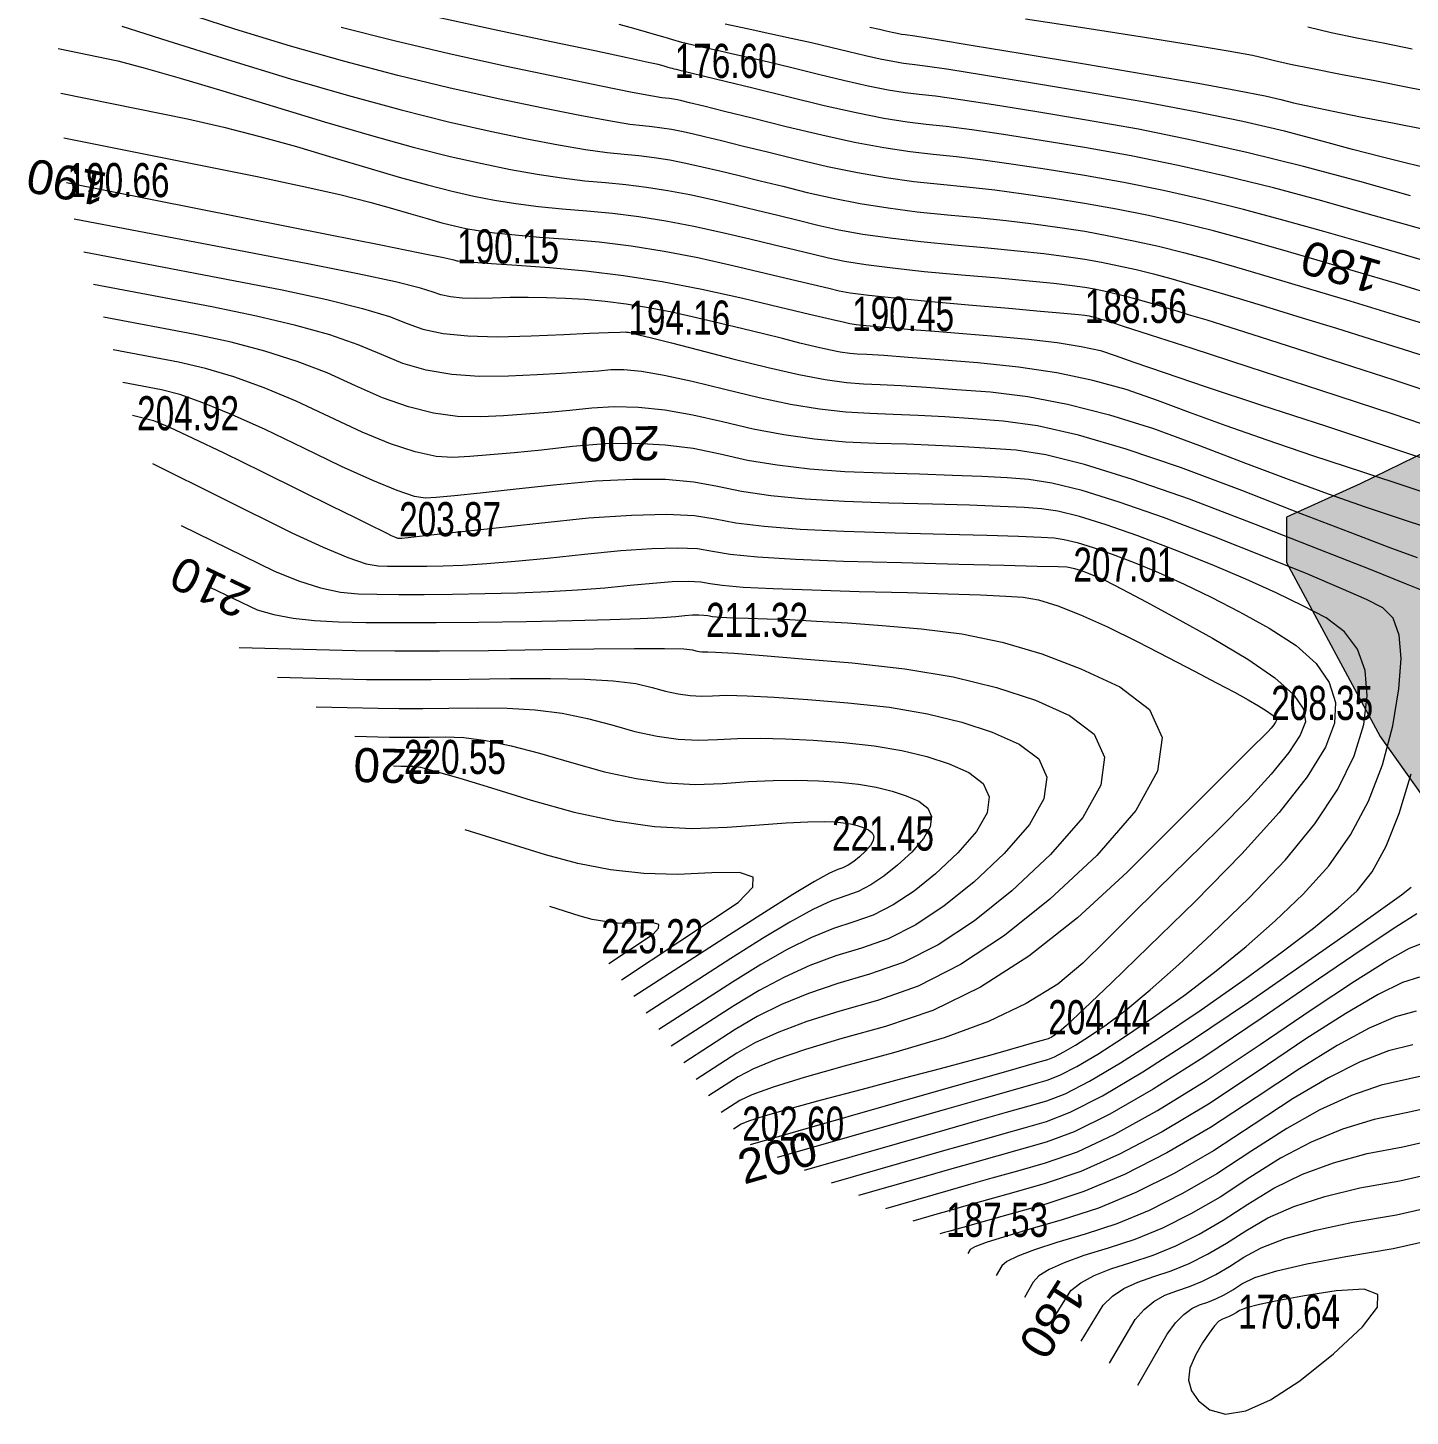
# Model space of a CAD drawing. Header units: metres. Extents: x 431006 to 434411, y 2469261 to 2473208.
# Drawn here: x 431928 to 432090.3, y 2471274.6 to 2471437.5 of the extents above; entities that cross this region are included whole.
import ezdxf
from ezdxf.enums import TextEntityAlignment as Align

# ---------------------------------------------------------------- set-up
doc = ezdxf.new("R2010")
doc.units = ezdxf.units.M
doc.header["$MEASUREMENT"] = 0
for name, color, linetype, lineweight in [('CAO DO', 8, 'Continuous', 18), ('MH_DongMuc', 8, 'Continuous', 18), ('MH_DongMuc_Con', 8, 'Continuous', 18), ('ranh gioi thuc vat-ks', 8, 'RAO_T_VAT', 18), ('thuc vat-ks', 8, 'Continuous', 18)]:
    doc.layers.add(name, color=color, linetype=linetype, lineweight=lineweight)
doc.styles.get("Standard").update_dxf_attribs({"font": 'arial.ttf'})
doc.linetypes.add('RAO_T_VAT', pattern='A,0,[133,ltypeshp.shx,S=0.34,R=0,X=-0.17,Y=0],-2,[133,ltypeshp.shx,S=0.08,R=0,X=0,Y=0],-1.5,[133,ltypeshp.shx,S=0.08,R=0,X=0,Y=0],-1.5,[133,ltypeshp.shx,S=0.08,R=0,X=0,Y=0],-2', length=7)

msp = doc.modelspace()

# ---------------------------------------------------------------- hatches: boundary and pattern name
at = {"layer": 'thuc vat-ks'}
h = msp.add_hatch(dxfattribs=at)
h.set_pattern_fill('217B', color=9, scale=20, style=0, pattern_type=2)
h.set_pattern_definition([(0, (14.8, 7.6), (0, 20), [0, -20]), (0, (14.76, 7.848), (0, 20), [0, -20]), (0, (14.648, 8.07), (0, 20), [0, -20]), (0, (14.47, 8.248), (0, 20), [0, -20]), (0, (14.248, 8.36), (0, 20), [0, -20]), (0, (14, 8.4), (0, 20), [0, -20]), (0, (13.752, 8.36), (0, 20), [0, -20]), (0, (13.53, 8.248), (0, 20), [0, -20]), (0, (13.352, 8.07), (0, 20), [0, -20]), (0, (13.24, 7.848), (0, 20), [0, -20]), (0, (13.2, 7.6), (0, 20), [0, -20]), (0, (13.24, 7.352), (0, 20), [0, -20]), (0, (13.352, 7.13), (0, 20), [0, -20]), (0, (13.53, 6.952), (0, 20), [0, -20]), (0, (13.752, 6.84), (0, 20), [0, -20]), (0, (14, 6.8), (0, 20), [0, -20]), (0, (14.248, 6.84), (0, 20), [0, -20]), (0, (14.47, 6.952), (0, 20), [0, -20]), (0, (14.648, 7.13), (0, 20), [0, -20]), (0, (14.76, 7.352), (0, 20), [0, -20]), (0, (6.76, 15.352), (0, 20), [0, -20]), (0, (6.648, 15.13), (0, 20), [0, -20]), (0, (6.47, 14.952), (0, 20), [0, -20]), (0, (6.248, 14.84), (0, 20), [0, -20]), (0, (6, 14.8), (0, 20), [0, -20]), (0, (5.752, 14.84), (0, 20), [0, -20]), (0, (5.53, 14.952), (0, 20), [0, -20]), (0, (5.352, 15.13), (0, 20), [0, -20]), (0, (5.24, 15.352), (0, 20), [0, -20]), (0, (5.2, 15.6), (0, 20), [0, -20]), (0, (5.24, 15.848), (0, 20), [0, -20]), (0, (5.352, 16.07), (0, 20), [0, -20]), (0, (5.53, 16.248), (0, 20), [0, -20]), (0, (5.752, 16.36), (0, 20), [0, -20]), (0, (6, 16.4), (0, 20), [0, -20]), (0, (6.248, 16.36), (0, 20), [0, -20]), (0, (6.47, 16.248), (0, 20), [0, -20]), (0, (6.648, 16.07), (0, 20), [0, -20]), (0, (6.76, 15.848), (0, 20), [0, -20]), (0, (6.8, 15.6), (0, 20), [0, -20]), (0, (14, 4), (0, 20), [1.086, -18.914]), (0, (6, 12), (0, 20), [1.086, -18.914]), (90, (14, 4), (-20, 1e-15), [2.8, -17.2]), (90, (6, 12), (-20, 1e-15), [2.8, -17.2])])
h.paths.add_polyline_path([(432107.73, 2471324.76), (432159.5, 2471260.76), (432175.38, 2471255.71), (432217.25, 2471250.91), (432224.82, 2471251.24), (432253.3, 2471243.09), (432266.2, 2471240.25), (432273.99, 2471241.38), (432274.56, 2471248.59), (432264.12, 2471256.55), (432243.04, 2471265.84), (432223.68, 2471283.73), (432223.68, 2471296.24), (432234.12, 2471307.05), (432243.99, 2471308.19), (432261.83, 2471303.45), (432270.72, 2471301.15), (432278.59, 2471305.81), (432288.72, 2471316.19), (432289.38, 2471322.05), (432282.32, 2471330.57), (432275.01, 2471339.24), (432274.71, 2471347.02), (432283.24, 2471354.35), (432292.52, 2471353.6), (432307.5, 2471347.77), (432344.23, 2471332.59), (432346.89, 2471333.78), (432345.03, 2471340.41), (432318.29, 2471377.91), (432302.11, 2471389.55), (432280.48, 2471393.31), (432259.78, 2471408.2), (432247.8, 2471419.98), (432229.35, 2471413.14), (432207.57, 2471393.26), (432195.75, 2471387.88), (432181.03, 2471393.68), (432172.53, 2471399.68), (432175.64, 2471411.69), (432185.59, 2471422.05), (432193.47, 2471427.02), (432187.23, 2471442.21), (432179.55, 2471453.6), (432179.76, 2471470.24), (432182.66, 2471483.08), (432183.28, 2471492.19), (432178.31, 2471498.2), (432164.2, 2471507.73), (432152.38, 2471508.55), (432142.84, 2471505.86), (432141.6, 2471500.89), (432142.43, 2471495.09), (432150.93, 2471488.88), (432161.92, 2471484.74), (432165.86, 2471479.97), (432166.07, 2471476.24), (432164, 2471474.59), (432157.98, 2471473.76), (432146.16, 2471475), (432128.95, 2471475.42), (432117.34, 2471474.59), (432111.74, 2471467.96), (432111.12, 2471457.6), (432112.95, 2471443.35), (432101.5, 2471436.65), (432098.88, 2471429.46), (432104.01, 2471402.01), (432097.2, 2471390.25), (432084.38, 2471383.98), (432075.75, 2471380.06), (432075.75, 2471374.74), (432086.74, 2471354.35)])

# ---------------------------------------------------------------- linework, layer by layer
at = {"layer": 'MH_DongMuc', "color": 9, "lineweight": 0}
for points, elevation in [([(432093.69, 2471405.93), (432088.64, 2471407.47), (432083.85, 2471408.9), (432079.32, 2471410.24), (432075.05, 2471411.48), (432071.04, 2471412.61), (432067.17, 2471413.65), (432063.34, 2471414.6), (432059.54, 2471415.46), (432055.78, 2471416.22), (432052.05, 2471416.88), (432048.4, 2471417.47), (432044.89, 2471417.98), (432041.5, 2471418.42), (432038.24, 2471418.79), (432035.12, 2471419.09), (432032, 2471419.42), (432028.75, 2471419.87), (432025.38, 2471420.46), (432021.89, 2471421.18), (432018.27, 2471422.03), (432014.83, 2471422.89), (432011.88, 2471423.62), (432009.43, 2471424.22), (432007.46, 2471424.7), (432005.98, 2471425.05), (432004.76, 2471425.32), (432003.58, 2471425.55), (432002.43, 2471425.73), (432001.31, 2471425.87), (432000.22, 2471425.97), (431998.69, 2471426.15), (431996.22, 2471426.57), (431992.83, 2471427.2), (431988.5, 2471428.07), (431983.25, 2471429.16), (431977.44, 2471430.45), (431971.44, 2471431.91), (431965.25, 2471433.54), (431958.88, 2471435.34), (431952.32, 2471437.31), (431946.31, 2471439.29)], 180), ([(432026.83, 2471437.58), (432027.97, 2471437.31), (432028.76, 2471437.12), (432029.45, 2471436.96), (432030.05, 2471436.84), (432030.56, 2471436.76), (432030.98, 2471436.71), (432032.11, 2471436.55), (432034.78, 2471436.12), (432038.99, 2471435.43), (432044.73, 2471434.48), (432052.02, 2471433.27), (432059.38, 2471432.02), (432065.36, 2471430.98), (432069.98, 2471430.14), (432073.22, 2471429.51), (432075.08, 2471429.07), (432076.55, 2471428.7), (432078.59, 2471428.24), (432081.21, 2471427.69), (432084.41, 2471427.05), (432088.18, 2471426.33), (432091.93, 2471425.61)], 170), ([(431932.59, 2471419.35), (431963.12, 2471413.28), (431969.46, 2471412.01), (431974.02, 2471411.1), (431976.83, 2471410.53), (431977.87, 2471410.31), (431978.02, 2471410.26), (431978.16, 2471410.22), (431978.28, 2471410.19), (431978.39, 2471410.16), (431978.48, 2471410.14), (431978.98, 2471410.09), (431980.31, 2471409.99), (431982.46, 2471409.84), (431985.44, 2471409.63), (431989.25, 2471409.36), (431993.53, 2471408.98), (431997.94, 2471408.43), (432002.48, 2471407.71), (432007.15, 2471406.82), (432011.95, 2471405.76), (432016.33, 2471404.72), (432019.78, 2471403.91), (432022.29, 2471403.31), (432023.86, 2471402.94), (432024.49, 2471402.79), (432024.76, 2471402.74), (432025.25, 2471402.68), (432025.96, 2471402.61), (432026.9, 2471402.52), (432028.06, 2471402.42), (432029.61, 2471402.29), (432031.75, 2471402.11), (432034.46, 2471401.89), (432037.74, 2471401.63), (432041.6, 2471401.32), (432045.48, 2471400.97), (432048.83, 2471400.56), (432051.64, 2471400.11), (432053.91, 2471399.61), (432055.64, 2471399.06), (432057.81, 2471398.26), (432061.37, 2471397.04), (432066.32, 2471395.37), (432072.67, 2471393.27), (432080.42, 2471390.74), (432088.08, 2471388.22), (432094.21, 2471386.17)], 190), ([(432016, 2471304.97), (432035.59, 2471310.58), (432039.97, 2471311.83), (432043.44, 2471312.82), (432046.01, 2471313.55), (432047.67, 2471314.03), (432049.14, 2471314.59), (432051.12, 2471315.61), (432053.62, 2471317.09), (432056.63, 2471319.02), (432060.15, 2471321.4), (432063.87, 2471324.06), (432067.49, 2471326.84), (432071, 2471329.72), (432074.4, 2471332.72), (432077.69, 2471335.83), (432080.7, 2471339.16), (432083.26, 2471342.79), (432085.37, 2471346.74), (432087.02, 2471351.01), (432088.21, 2471355.59), (432088.94, 2471359.93), (432089.19, 2471363.48), (432088.96, 2471366.25), (432088.24, 2471368.23), (432087.05, 2471369.43), (432085.11, 2471370.4), (432082.17, 2471371.72), (432078.23, 2471373.38), (432073.29, 2471375.38), (432067.35, 2471377.73), (432061.32, 2471380.02), (432056.12, 2471381.84), (432051.75, 2471383.19), (432048.21, 2471384.08), (432045.49, 2471384.5), (432042.96, 2471384.67), (432039.98, 2471384.83), (432036.55, 2471384.98), (432032.67, 2471385.11), (432028.33, 2471385.23), (432023.92, 2471385.4), (432019.8, 2471385.71), (432015.99, 2471386.16), (432012.48, 2471386.74), (432009.27, 2471387.46), (432006.12, 2471388.12), (432002.82, 2471388.54), (431999.36, 2471388.72), (431995.75, 2471388.66), (431991.97, 2471388.35), (431988.32, 2471387.95), (431985.1, 2471387.62), (431982.29, 2471387.37), (431979.9, 2471387.18), (431977.93, 2471387.07), (431975.94, 2471387.19), (431973.5, 2471387.73), (431970.6, 2471388.69), (431967.26, 2471390.05), (431963.45, 2471391.83), (431959.52, 2471393.68), (431955.78, 2471395.24), (431952.23, 2471396.52), (431948.87, 2471397.53), (431945.71, 2471398.25), (431938.04, 2471399.71)], 200), ([(431949.41, 2471371.86), (431954.96, 2471369.22), (431956.92, 2471368.66), (431959.16, 2471368.23), (431961.68, 2471367.94), (431964.48, 2471367.79), (431967.71, 2471367.73), (431971.53, 2471367.7), (431975.94, 2471367.71), (431980.94, 2471367.76), (431986.52, 2471367.85), (431991.93, 2471367.96), (431996.39, 2471368.07), (431999.9, 2471368.19), (432002.46, 2471368.31), (432004.08, 2471368.43), (432005.14, 2471368.54), (432006.04, 2471368.6), (432006.79, 2471368.62), (432007.38, 2471368.59), (432007.82, 2471368.52), (432008.38, 2471368.43), (432009.36, 2471368.35), (432010.76, 2471368.28), (432012.57, 2471368.21), (432014.79, 2471368.15), (432017.46, 2471368.06), (432020.6, 2471367.89), (432024.21, 2471367.66), (432028.3, 2471367.36), (432032.87, 2471366.99), (432037.64, 2471366.39), (432042.36, 2471365.41), (432047.02, 2471364.04), (432051.62, 2471362.29), (432056.17, 2471360.16), (432059.67, 2471357.51), (432061.16, 2471354.21), (432060.62, 2471350.26), (432058.06, 2471345.66), (432053.47, 2471340.4), (432047.97, 2471335.26), (432042.64, 2471330.98), (432037.5, 2471327.58), (432032.53, 2471325.04), (432027.75, 2471323.37), (432023.33, 2471322.13), (432019.47, 2471320.9), (432016.17, 2471319.66), (432013.42, 2471318.43), (432011.23, 2471317.2), (432006.46, 2471314.11)], 210), ([(431970.93, 2471350.9), (431971.81, 2471350.88), (431972.11, 2471350.87), (431972.45, 2471350.87), (431972.82, 2471350.88), (431973.23, 2471350.88), (431974.12, 2471350.73), (431975.96, 2471350.25), (431978.74, 2471349.45), (431982.46, 2471348.32), (431987.12, 2471346.87), (431992.15, 2471345.46), (431996.96, 2471344.43), (432001.56, 2471343.8), (432005.95, 2471343.55), (432010.12, 2471343.69), (432013.88, 2471343.99), (432017.03, 2471344.2), (432019.56, 2471344.33), (432021.47, 2471344.37), (432022.77, 2471344.33), (432023.72, 2471344.23), (432024.59, 2471344.08), (432025.37, 2471343.89), (432026.07, 2471343.66), (432026.68, 2471343.39), (432027.13, 2471343.05), (432027.32, 2471342.63), (432027.25, 2471342.13), (432026.92, 2471341.55), (432026.34, 2471340.89), (432025.64, 2471340.23), (432024.97, 2471339.69), (432024.32, 2471339.26), (432023.69, 2471338.94), (432023.08, 2471338.73), (432022.1, 2471338.3), (432020.34, 2471337.32), (432017.79, 2471335.79), (432014.47, 2471333.71), (432010.37, 2471331.09), (431999.15, 2471323.83)], 220), ([(432091.33, 2471326.11), (432089.35, 2471325.48), (432086.48, 2471324.07), (432082.69, 2471321.86), (432078, 2471318.87), (432072.41, 2471315.09), (432066.58, 2471311.22), (432061.16, 2471307.97), (432056.16, 2471305.33), (432051.59, 2471303.3), (432047.42, 2471301.88), (432043.76, 2471300.85), (432040.65, 2471299.98), (432038.11, 2471299.26), (432036.13, 2471298.7), (432034.71, 2471298.3), (432031.88, 2471297.49)], 190), ([(432048.31, 2471285.96), (432050.45, 2471289.35), (432051.61, 2471290.25), (432053.17, 2471291.09), (432055.13, 2471291.89), (432057.49, 2471292.64), (432060.09, 2471293.49), (432062.76, 2471294.6), (432065.5, 2471295.97), (432068.32, 2471297.59), (432071.21, 2471299.48), (432074.27, 2471301.37), (432077.63, 2471302.98), (432081.27, 2471304.32), (432085.2, 2471305.4), (432089.41, 2471306.2), (432093.65, 2471307.17)], 180)]:
    msp.add_lwpolyline(points, dxfattribs=dict(at, elevation=elevation))
at = {"layer": 'MH_DongMuc_Con', "color": 9, "lineweight": 0}
for points, elevation in [([(431939.05, 2471437.68), (431944.48, 2471435.94), (431951.45, 2471433.76), (431958.88, 2471431.51), (431965.68, 2471429.54), (431971.85, 2471427.86), (431977.39, 2471426.46), (431982.29, 2471425.35), (431986.6, 2471424.47), (431990.32, 2471423.76), (431993.47, 2471423.22), (431996.04, 2471422.85), (431998.03, 2471422.65), (431999.75, 2471422.49), (432001.53, 2471422.27), (432003.36, 2471421.98), (432005.24, 2471421.62), (432007.17, 2471421.19), (432009.23, 2471420.7), (432011.5, 2471420.16), (432013.96, 2471419.55), (432016.64, 2471418.9), (432019.51, 2471418.18), (432022.55, 2471417.49), (432025.71, 2471416.88), (432029, 2471416.35), (432032.41, 2471415.91), (432035.95, 2471415.56), (432039.47, 2471415.24), (432042.84, 2471414.88), (432046.07, 2471414.49), (432049.14, 2471414.07), (432052.06, 2471413.61), (432054.91, 2471413.1), (432057.8, 2471412.51), (432060.71, 2471411.86), (432063.65, 2471411.13), (432066.61, 2471410.33), (432069.88, 2471409.4), (432073.72, 2471408.28), (432078.15, 2471406.96), (432083.16, 2471405.46), (432088.75, 2471403.75), (432094.12, 2471402.11)], 182), ([(432092.5, 2471409.98), (432088.64, 2471411.12), (432084.52, 2471412.32), (432080.13, 2471413.58), (432075.47, 2471414.89), (432070.7, 2471416.17), (432065.97, 2471417.34), (432061.29, 2471418.4), (432056.64, 2471419.34), (432052.04, 2471420.16), (432047.67, 2471420.87), (432043.71, 2471421.47), (432040.16, 2471421.96), (432037.02, 2471422.34), (432034.29, 2471422.61), (432031.58, 2471422.92), (432028.5, 2471423.39), (432025.05, 2471424.05), (432021.22, 2471424.88), (432017.02, 2471425.88), (432013.02, 2471426.88), (432009.8, 2471427.68), (432007.35, 2471428.28), (432005.68, 2471428.69), (432004.79, 2471428.91), (432004.29, 2471429.02), (432003.8, 2471429.12), (432003.33, 2471429.19), (432002.87, 2471429.25), (432002.42, 2471429.29), (432001.34, 2471429.46), (431998.97, 2471429.91), (431995.33, 2471430.65), (431990.41, 2471431.66), (431984.2, 2471432.96), (431977.48, 2471434.43), (431971.02, 2471435.95), (431964.82, 2471437.53)], 178), ([(432093.43, 2471413.34), (432089.71, 2471414.4), (432085.2, 2471415.68), (432079.9, 2471417.17), (432074.23, 2471418.7), (432068.6, 2471420.09), (432063.03, 2471421.34), (432057.51, 2471422.46), (432052.04, 2471423.44), (432046.94, 2471424.27), (432042.53, 2471424.96), (432038.81, 2471425.5), (432035.79, 2471425.89), (432033.46, 2471426.14), (432031.23, 2471426.4), (432028.48, 2471426.86), (432025.24, 2471427.5), (432021.49, 2471428.34), (432017.23, 2471429.37), (432013.13, 2471430.39), (432009.87, 2471431.2), (432007.44, 2471431.79), (432005.83, 2471432.18), (432005.06, 2471432.36), (432004.72, 2471432.44), (432004.42, 2471432.51), (432004.14, 2471432.58), (432003.9, 2471432.64), (432003.69, 2471432.7), (432003.47, 2471432.77), (432003.18, 2471432.85), (432002.84, 2471432.95), (432002.45, 2471433.05), (432001.99, 2471433.17), (432000.84, 2471433.43), (431998.37, 2471433.97), (431994.57, 2471434.78), (431989.45, 2471435.86), (431983, 2471437.22), (431976.15, 2471438.7)], 176), ([(432090.28, 2471417.78), (432084.33, 2471419.45), (432077.75, 2471421.22), (432071.23, 2471422.83), (432064.77, 2471424.28), (432058.37, 2471425.58), (432052.03, 2471426.71), (432046.2, 2471427.68), (432041.35, 2471428.45), (432037.47, 2471429.04), (432034.56, 2471429.45), (432032.63, 2471429.66), (432031, 2471429.86), (432029.01, 2471430.19), (432026.64, 2471430.66), (432023.91, 2471431.27), (432020.81, 2471432.02), (432017.7, 2471432.78), (432014.94, 2471433.45), (432012.53, 2471434.02), (432010.47, 2471434.49), (432008.76, 2471434.87), (432007.29, 2471435.18), (432005.97, 2471435.49), (432004.78, 2471435.78), (432003.73, 2471436.07), (432002.81, 2471436.35), (432001.84, 2471436.64), (432000.62, 2471436.99), (431999.15, 2471437.4), (431997.43, 2471437.86)], 174), ([(432092.39, 2471421), (432089.81, 2471421.6), (432086.84, 2471422.34), (432083.49, 2471423.22), (432079.77, 2471424.24), (432075.52, 2471425.35), (432070.63, 2471426.48), (432065.08, 2471427.63), (432058.88, 2471428.8), (432052.02, 2471429.99), (432045.47, 2471431.08), (432040.17, 2471431.94), (432036.13, 2471432.58), (432033.34, 2471433), (432031.8, 2471433.19), (432030.78, 2471433.31), (432029.53, 2471433.52), (432028.05, 2471433.81), (432026.33, 2471434.19), (432024.39, 2471434.66), (432022.26, 2471435.18), (432020.01, 2471435.71), (432017.62, 2471436.25), (432015.1, 2471436.8), (432012.45, 2471437.37), (432009.86, 2471437.93)], 172), ([(432045.1, 2471438.56), (432052.07, 2471437.48), (432059.06, 2471436.39), (432064.68, 2471435.49), (432068.91, 2471434.78), (432071.76, 2471434.26), (432073.22, 2471433.93), (432074.35, 2471433.64), (432076.2, 2471433.23), (432078.78, 2471432.7), (432082.08, 2471432.05), (432086.1, 2471431.29), (432090.17, 2471430.5), (432093.65, 2471429.82)], 168), ([(432090.5, 2471435), (432087.27, 2471435.63), (432084, 2471436.27), (432081, 2471436.91), (432078.24, 2471437.55)], 166), ([(431931.6, 2471435.06), (431938.59, 2471433.6), (431941.8, 2471432.75), (431945.91, 2471431.58), (431950.91, 2471430.09), (431956.81, 2471428.28), (431962.87, 2471426.44), (431968.35, 2471424.85), (431973.26, 2471423.5), (431977.59, 2471422.4), (431981.34, 2471421.55), (431984.69, 2471420.88), (431987.82, 2471420.32), (431990.72, 2471419.87), (431993.39, 2471419.54), (431995.83, 2471419.32), (431998.2, 2471419.12), (432000.63, 2471418.81), (432003.14, 2471418.41), (432005.72, 2471417.92), (432008.37, 2471417.34), (432011.01, 2471416.71), (432013.57, 2471416.09), (432016.05, 2471415.49), (432018.44, 2471414.91), (432020.75, 2471414.34), (432023.21, 2471413.79), (432026.04, 2471413.29), (432029.25, 2471412.83), (432032.83, 2471412.41), (432036.78, 2471412.04), (432040.7, 2471411.69), (432044.19, 2471411.34), (432047.25, 2471411), (432049.87, 2471410.66), (432052.06, 2471410.33), (432054.05, 2471409.98), (432056.06, 2471409.57), (432058.08, 2471409.12), (432060.12, 2471408.61), (432062.18, 2471408.06), (432064.45, 2471407.41), (432067.12, 2471406.63), (432070.2, 2471405.71), (432073.68, 2471404.66), (432077.57, 2471403.48), (432081.61, 2471402.24), (432085.57, 2471401.01), (432089.44, 2471399.79), (432093.22, 2471398.58)], 184), ([(431931.93, 2471429.82), (431946.77, 2471426.82), (431951.02, 2471425.84), (431955.28, 2471424.75), (431959.55, 2471423.57), (431963.83, 2471422.29), (431967.92, 2471421.05), (431971.62, 2471419.97), (431974.93, 2471419.06), (431977.85, 2471418.32), (431980.39, 2471417.74), (431982.79, 2471417.28), (431985.32, 2471416.88), (431987.97, 2471416.53), (431990.74, 2471416.24), (431993.64, 2471416), (431996.64, 2471415.74), (431999.74, 2471415.35), (432002.92, 2471414.85), (432006.2, 2471414.22), (432009.56, 2471413.48), (432012.78, 2471412.71), (432015.64, 2471412.03), (432018.13, 2471411.43), (432020.25, 2471410.92), (432022, 2471410.49), (432023.88, 2471410.1), (432026.38, 2471409.7), (432029.5, 2471409.31), (432033.24, 2471408.91), (432037.61, 2471408.52), (432041.93, 2471408.14), (432045.53, 2471407.8), (432048.42, 2471407.51), (432050.6, 2471407.26), (432052.07, 2471407.06), (432053.19, 2471406.86), (432054.31, 2471406.63), (432055.45, 2471406.37), (432056.59, 2471406.09), (432057.75, 2471405.78), (432059.02, 2471405.42), (432060.52, 2471404.98), (432062.25, 2471404.46), (432064.21, 2471403.87), (432066.39, 2471403.21), (432069.1, 2471402.37), (432072.65, 2471401.24), (432077.04, 2471399.84), (432082.26, 2471398.15), (432088.32, 2471396.17), (432094.27, 2471394.21)], 186), ([(431932.26, 2471424.58), (431954.95, 2471420.05), (431960.24, 2471418.92), (431964.65, 2471417.92), (431968.19, 2471417.05), (431970.85, 2471416.3), (431972.97, 2471415.65), (431974.89, 2471415.1), (431976.61, 2471414.62), (431978.12, 2471414.24), (431979.44, 2471413.94), (431980.89, 2471413.69), (431982.81, 2471413.43), (431985.21, 2471413.18), (431988.09, 2471412.93), (431991.44, 2471412.68), (431995.09, 2471412.36), (431998.84, 2471411.89), (432002.7, 2471411.28), (432006.67, 2471410.52), (432010.75, 2471409.62), (432014.56, 2471408.72), (432017.71, 2471407.97), (432020.21, 2471407.37), (432022.05, 2471406.93), (432023.24, 2471406.64), (432024.54, 2471406.4), (432026.71, 2471406.12), (432029.75, 2471405.79), (432033.66, 2471405.41), (432038.44, 2471404.99), (432043.15, 2471404.59), (432046.88, 2471404.26), (432049.6, 2471404.02), (432051.34, 2471403.86), (432052.08, 2471403.78), (432052.32, 2471403.74), (432052.57, 2471403.69), (432052.82, 2471403.63), (432053.07, 2471403.57), (432053.32, 2471403.5), (432053.6, 2471403.42), (432053.92, 2471403.32), (432054.3, 2471403.21), (432054.73, 2471403.08), (432055.21, 2471402.94), (432056.59, 2471402.5), (432059.73, 2471401.48), (432064.64, 2471399.89), (432071.31, 2471397.71), (432079.74, 2471394.97), (432088.21, 2471392.18), (432095, 2471389.89)], 188), ([(432094.7, 2471382.02), (432090.25, 2471383.51), (432084.68, 2471385.34), (432078.82, 2471387.28), (432073.47, 2471389.09), (432068.65, 2471390.78), (432064.36, 2471392.34), (432060.59, 2471393.77), (432056.94, 2471395.04), (432053.01, 2471396.12), (432048.8, 2471397.01), (432044.3, 2471397.69), (432039.51, 2471398.19), (432035.01, 2471398.54), (432031.34, 2471398.82), (432028.5, 2471399.03), (432026.51, 2471399.16), (432025.34, 2471399.21), (432024.48, 2471399.28), (432023.38, 2471399.44), (432022.04, 2471399.7), (432020.46, 2471400.05), (432018.64, 2471400.5), (432016.6, 2471401.02), (432014.37, 2471401.57), (432011.94, 2471402.17), (432009.31, 2471402.8), (432006.49, 2471403.47), (432003.62, 2471404.11), (432000.89, 2471404.64), (431998.27, 2471405.07), (431995.78, 2471405.39), (431993.42, 2471405.6), (431991.14, 2471405.73), (431988.92, 2471405.82), (431986.75, 2471405.85), (431984.64, 2471405.83), (431982.58, 2471405.77), (431980.67, 2471405.72), (431979.02, 2471405.77), (431977.63, 2471405.91), (431976.49, 2471406.14), (431975.6, 2471406.47), (431974.12, 2471406.95), (431971.18, 2471407.67), (431966.77, 2471408.63), (431960.91, 2471409.81), (431953.59, 2471411.22), (431933.46, 2471415.05)], 192), ([(431934.61, 2471411.22), (431957.9, 2471406.74), (431963.14, 2471405.6), (431967.33, 2471404.57), (431970.47, 2471403.63), (431972.57, 2471402.81), (431974.41, 2471402.13), (431976.78, 2471401.64), (431979.69, 2471401.35), (431983.12, 2471401.25), (431987.09, 2471401.35), (431990.92, 2471401.52), (431993.94, 2471401.65), (431996.15, 2471401.74), (431997.54, 2471401.79), (431998.12, 2471401.8), (431998.3, 2471401.78), (431998.49, 2471401.76), (431998.69, 2471401.73), (431998.89, 2471401.69), (431999.11, 2471401.64), (431999.75, 2471401.48), (432001.24, 2471401.1), (432003.57, 2471400.51), (432006.74, 2471399.69), (432010.76, 2471398.66), (432014.92, 2471397.63), (432018.53, 2471396.83), (432021.6, 2471396.24), (432024.12, 2471395.87), (432026.09, 2471395.72), (432028.05, 2471395.65), (432030.51, 2471395.52), (432033.5, 2471395.33), (432037, 2471395.07), (432041.01, 2471394.76), (432045.4, 2471394.24), (432050.06, 2471393.35), (432054.96, 2471392.09), (432060.12, 2471390.47), (432065.54, 2471388.49), (432070.91, 2471386.41), (432075.94, 2471384.52), (432080.62, 2471382.81), (432084.96, 2471381.28), (432088.95, 2471379.95), (432092.42, 2471378.81)], 194), ([(432091.1, 2471375.29), (432087.77, 2471376.53), (432083.22, 2471378.26), (432077.46, 2471380.48), (432070.49, 2471383.2), (432063.3, 2471385.9), (432056.91, 2471388.06), (432051.32, 2471389.69), (432046.51, 2471390.78), (432042.5, 2471391.34), (432038.98, 2471391.61), (432035.66, 2471391.83), (432032.53, 2471392), (432029.59, 2471392.13), (432026.84, 2471392.22), (432024.04, 2471392.38), (432020.94, 2471392.75), (432017.54, 2471393.31), (432013.84, 2471394.07), (432009.84, 2471395.04), (432005.99, 2471395.98), (432002.73, 2471396.68), (432000.05, 2471397.15), (431997.96, 2471397.37), (431996.45, 2471397.35), (431995, 2471397.22), (431993.08, 2471397.07), (431990.68, 2471396.92), (431987.81, 2471396.77), (431984.46, 2471396.61), (431981, 2471396.58), (431977.78, 2471396.82), (431974.79, 2471397.33), (431972.04, 2471398.1), (431969.53, 2471399.15), (431966.82, 2471400.31), (431963.48, 2471401.46), (431959.5, 2471402.57), (431954.89, 2471403.67), (431949.65, 2471404.74), (431935.75, 2471407.38)], 196), ([(432092.55, 2471371.12), (432089.81, 2471372.23), (432085.49, 2471373.96), (432079.58, 2471376.29), (432072.09, 2471379.23), (432064.34, 2471382.17), (432057.66, 2471384.51), (432052.04, 2471386.24), (432047.49, 2471387.38), (432044, 2471387.92), (432040.97, 2471388.14), (432037.82, 2471388.33), (432034.54, 2471388.49), (432031.13, 2471388.62), (432027.58, 2471388.72), (432023.98, 2471388.89), (432020.37, 2471389.23), (432016.76, 2471389.73), (432013.16, 2471390.41), (432009.56, 2471391.25), (432006.06, 2471392.05), (432002.78, 2471392.61), (431999.71, 2471392.93), (431996.85, 2471393.01), (431994.21, 2471392.85), (431991.66, 2471392.58), (431989.09, 2471392.35), (431986.48, 2471392.15), (431983.85, 2471391.98), (431981.2, 2471391.84), (431978.47, 2471391.89), (431975.64, 2471392.28), (431972.7, 2471393.01), (431969.65, 2471394.08), (431966.49, 2471395.49), (431963.17, 2471396.99), (431959.63, 2471398.35), (431955.86, 2471399.55), (431951.88, 2471400.6), (431947.68, 2471401.49), (431936.9, 2471403.54)], 198), ([(432012.83, 2471306.47), (432035.49, 2471312.96), (432040.34, 2471314.35), (432044, 2471315.39), (432046.46, 2471316.09), (432047.72, 2471316.45), (432048.53, 2471316.77), (432049.62, 2471317.33), (432050.99, 2471318.14), (432052.64, 2471319.2), (432054.57, 2471320.5), (432056.9, 2471322.25), (432059.75, 2471324.61), (432063.11, 2471327.59), (432066.97, 2471331.19), (432071.36, 2471335.42), (432075.61, 2471339.86), (432079.07, 2471344.11), (432081.76, 2471348.18), (432083.67, 2471352.06), (432084.8, 2471355.75), (432085.21, 2471359.13), (432084.98, 2471362.07), (432084.09, 2471364.57), (432082.56, 2471366.63), (432080.38, 2471368.25), (432077.67, 2471369.68), (432074.53, 2471371.2), (432070.98, 2471372.8), (432067.01, 2471374.48), (432062.61, 2471376.24), (432058.3, 2471377.88), (432054.58, 2471379.18), (432051.46, 2471380.14), (432048.92, 2471380.78), (432046.98, 2471381.07), (432044.95, 2471381.21), (432042.15, 2471381.34), (432038.56, 2471381.47), (432034.21, 2471381.6), (432029.08, 2471381.73), (432023.86, 2471381.91), (432019.24, 2471382.2), (432015.22, 2471382.59), (432011.8, 2471383.08), (432008.98, 2471383.67), (432006.19, 2471384.2), (432002.87, 2471384.48), (431999.02, 2471384.51), (431994.64, 2471384.3), (431989.73, 2471383.84), (431984.99, 2471383.32), (431981.11, 2471382.9), (431978.09, 2471382.59), (431975.95, 2471382.39), (431974.66, 2471382.3), (431973.41, 2471382.5), (431971.36, 2471383.19), (431968.51, 2471384.37), (431964.86, 2471386.03), (431960.41, 2471388.17), (431955.87, 2471390.36), (431951.93, 2471392.13), (431948.59, 2471393.5), (431945.86, 2471394.46), (431943.74, 2471395.01), (431939.18, 2471395.87)], 202), ([(431940.33, 2471392.04), (431942.78, 2471391.42), (431944.65, 2471390.62), (431947.4, 2471389.36), (431951.02, 2471387.63), (431955.5, 2471385.44), (431959.99, 2471383.22), (431963.65, 2471381.42), (431966.46, 2471380.03), (431968.42, 2471379.06), (431969.55, 2471378.5), (431970.18, 2471378.19), (431970.69, 2471377.94), (431971.08, 2471377.77), (431971.33, 2471377.66), (431971.46, 2471377.62), (431971.53, 2471377.62), (431971.61, 2471377.62), (431971.7, 2471377.62), (431971.81, 2471377.62), (431971.93, 2471377.63), (431972.67, 2471377.7), (431974.65, 2471377.91), (431977.86, 2471378.26), (431982.31, 2471378.76), (431987.99, 2471379.39), (431993.85, 2471379.98), (431998.86, 2471380.32), (432003, 2471380.42), (432006.27, 2471380.27), (432008.69, 2471379.88), (432011.12, 2471379.41), (432014.45, 2471379.01), (432018.67, 2471378.68), (432023.8, 2471378.42), (432029.82, 2471378.23), (432035.75, 2471378.09), (432040.58, 2471377.96), (432044.31, 2471377.84), (432046.94, 2471377.74), (432048.48, 2471377.65), (432049.64, 2471377.47), (432051.17, 2471377.09), (432053.05, 2471376.51), (432055.28, 2471375.73), (432057.87, 2471374.75), (432060.72, 2471373.57), (432063.73, 2471372.22), (432066.9, 2471370.68), (432070.23, 2471368.96), (432073.72, 2471367.06), (432076.88, 2471365.03), (432079.23, 2471362.89), (432080.76, 2471360.66), (432081.48, 2471358.34), (432081.38, 2471355.92), (432080.32, 2471353.11), (432078.16, 2471349.61), (432074.89, 2471345.43), (432070.51, 2471340.56), (432065.02, 2471335), (432059.55, 2471329.66), (432055.21, 2471325.46), (432052.01, 2471322.38), (432049.94, 2471320.43), (432049, 2471319.61), (432048.65, 2471319.37), (432048.36, 2471319.18), (432048.11, 2471319.04), (432047.91, 2471318.94), (432047.77, 2471318.88), (432047.5, 2471318.8), (432046.92, 2471318.64), (432046.04, 2471318.39), (432044.85, 2471318.05), (432043.35, 2471317.62), (432041.33, 2471317.05), (432038.59, 2471316.3), (432035.1, 2471315.37), (432030.89, 2471314.25), (432025.94, 2471312.94), (432021.12, 2471311.66), (432017.29, 2471310.61), (432014.45, 2471309.8), (432012.61, 2471309.21), (432011.75, 2471308.86), (432010.85, 2471308.28)], 204), ([(431942.67, 2471386.36), (431959.03, 2471378.24), (431962.68, 2471376.56), (431965.59, 2471375.35), (431967.73, 2471374.61), (431969.13, 2471374.35), (431970.25, 2471374.32), (431971.58, 2471374.32), (431973.11, 2471374.32), (431974.85, 2471374.34), (431976.79, 2471374.37), (431979.09, 2471374.45), (431981.9, 2471374.63), (431985.21, 2471374.91), (431989.03, 2471375.28), (431993.35, 2471375.74), (431997.62, 2471376.16), (432001.25, 2471376.41), (432004.26, 2471376.48), (432006.64, 2471376.38), (432008.4, 2471376.1), (432010.44, 2471375.75), (432013.67, 2471375.44), (432018.11, 2471375.16), (432023.74, 2471374.93), (432030.57, 2471374.74), (432037.29, 2471374.57), (432042.59, 2471374.44), (432046.47, 2471374.34), (432048.93, 2471374.27), (432049.97, 2471374.23), (432050.36, 2471374.17), (432050.88, 2471374.04), (432051.51, 2471373.85), (432052.26, 2471373.58), (432053.13, 2471373.25), (432054.43, 2471372.67), (432056.47, 2471371.64), (432059.26, 2471370.16), (432062.78, 2471368.24), (432067.05, 2471365.88), (432071.2, 2471363.42), (432074.36, 2471361.21), (432076.55, 2471359.25), (432077.75, 2471357.54), (432077.96, 2471356.08), (432077.34, 2471354.51), (432076, 2471352.46), (432073.96, 2471349.93), (432071.21, 2471346.92), (432067.75, 2471343.44), (432064.07, 2471339.83), (432060.63, 2471336.46), (432057.45, 2471333.32), (432054.52, 2471330.42), (432051.84, 2471327.76), (432048.9, 2471325.3), (432045.21, 2471323.02), (432040.77, 2471320.91), (432035.57, 2471318.98), (432029.61, 2471317.22), (432023.82, 2471315.67), (432019.12, 2471314.33), (432015.51, 2471313.21), (432013, 2471312.32), (432011.58, 2471311.64), (432009.39, 2471310.23)], 206), ([(431946.04, 2471379.11), (431957, 2471373.73), (431959.8, 2471372.61), (431962.38, 2471371.79), (431964.71, 2471371.28), (431966.81, 2471371.07), (431968.98, 2471371.03), (431971.56, 2471371.01), (431974.53, 2471371.02), (431977.89, 2471371.05), (431981.66, 2471371.11), (431985.51, 2471371.2), (431989.14, 2471371.35), (431992.55, 2471371.55), (431995.74, 2471371.79), (431998.71, 2471372.09), (432001.38, 2471372.35), (432003.65, 2471372.51), (432005.53, 2471372.55), (432007.01, 2471372.49), (432008.11, 2471372.31), (432009.53, 2471372.09), (432011.99, 2471371.88), (432015.49, 2471371.7), (432020.03, 2471371.53), (432025.61, 2471371.37), (432031.26, 2471371.23), (432036, 2471371.09), (432039.85, 2471370.95), (432042.79, 2471370.81), (432044.83, 2471370.68), (432046.64, 2471370.36), (432048.89, 2471369.68), (432051.58, 2471368.63), (432054.73, 2471367.22), (432058.31, 2471365.45), (432061.87, 2471363.61), (432064.95, 2471362.01), (432067.53, 2471360.65), (432069.63, 2471359.53), (432071.24, 2471358.65), (432072.46, 2471357.95), (432073.41, 2471357.35), (432074.07, 2471356.87), (432074.45, 2471356.51), (432074.55, 2471356.25), (432074.45, 2471356.01), (432074.25, 2471355.71), (432073.95, 2471355.33), (432073.53, 2471354.88), (432073.02, 2471354.35), (432071.92, 2471353.27), (432069.77, 2471351.14), (432066.57, 2471347.95), (432062.33, 2471343.72), (432057.03, 2471338.44), (432051.23, 2471333.07), (432045.5, 2471328.57), (432039.83, 2471324.94), (432034.22, 2471322.18), (432028.68, 2471320.3), (432023.57, 2471318.9), (432019.29, 2471317.62), (432015.84, 2471316.44), (432013.21, 2471315.37), (432011.41, 2471314.42), (432007.92, 2471312.17)], 208), ([(431952.83, 2471364.77), (431966.45, 2471364.42), (431971.11, 2471364.39), (431976.33, 2471364.39), (431982.11, 2471364.44), (431988.46, 2471364.54), (431994.46, 2471364.63), (431999.22, 2471364.68), (432002.74, 2471364.68), (432005.01, 2471364.62), (432006.03, 2471364.52), (432006.42, 2471364.41), (432006.8, 2471364.33), (432007.15, 2471364.28), (432007.5, 2471364.26), (432007.82, 2471364.28), (432008.75, 2471364.24), (432010.91, 2471364.1), (432014.31, 2471363.84), (432018.93, 2471363.46), (432024.78, 2471362.97), (432030.97, 2471362.29), (432036.62, 2471361.33), (432041.72, 2471360.09), (432046.27, 2471358.59), (432050.27, 2471356.81), (432053.16, 2471354.62), (432054.39, 2471351.9), (432053.95, 2471348.64), (432051.83, 2471344.84), (432048.05, 2471340.5), (432043.5, 2471336.25), (432039.11, 2471332.73), (432034.86, 2471329.91), (432030.76, 2471327.82), (432026.81, 2471326.44), (432023.08, 2471325.37), (432019.64, 2471324.18), (432016.49, 2471322.89), (432013.63, 2471321.49), (432011.06, 2471319.97), (432005, 2471316.06)], 212), ([(431957.35, 2471361.3), (431967.79, 2471361.04), (431971.36, 2471361.01), (431975.36, 2471361.01), (431979.79, 2471361.05), (431984.65, 2471361.13), (431989.38, 2471361.16), (431993.41, 2471361.07), (431996.74, 2471360.87), (431999.37, 2471360.55), (432001.3, 2471360.11), (432002.85, 2471359.67), (432004.34, 2471359.36), (432005.76, 2471359.16), (432007.11, 2471359.09), (432008.4, 2471359.13), (432010.04, 2471359.18), (432012.44, 2471359.13), (432015.62, 2471358.96), (432019.56, 2471358.69), (432024.28, 2471358.31), (432029.16, 2471357.77), (432033.61, 2471357.02), (432037.63, 2471356.04), (432041.22, 2471354.86), (432044.37, 2471353.45), (432046.66, 2471351.73), (432047.62, 2471349.58), (432047.27, 2471347.01), (432045.6, 2471344.01), (432042.62, 2471340.6), (432039.04, 2471337.25), (432035.57, 2471334.47), (432032.23, 2471332.25), (432028.99, 2471330.6), (432025.88, 2471329.51), (432022.84, 2471328.6), (432019.82, 2471327.47), (432016.82, 2471326.11), (432013.84, 2471324.54), (432010.89, 2471322.75), (432003.54, 2471318)], 214), ([(431961.88, 2471357.84), (431969.13, 2471357.65), (431971.61, 2471357.63), (431974.39, 2471357.63), (431977.46, 2471357.66), (431980.84, 2471357.71), (431984.29, 2471357.68), (431987.59, 2471357.47), (431990.74, 2471357.06), (431993.73, 2471356.47), (431996.57, 2471355.7), (431999.28, 2471354.94), (432001.88, 2471354.38), (432004.36, 2471354.04), (432006.72, 2471353.91), (432008.97, 2471353.99), (432011.32, 2471354.12), (432013.97, 2471354.15), (432016.93, 2471354.08), (432020.2, 2471353.92), (432023.78, 2471353.65), (432027.35, 2471353.26), (432030.6, 2471352.7), (432033.54, 2471351.99), (432036.17, 2471351.12), (432038.48, 2471350.1), (432040.15, 2471348.84), (432040.85, 2471347.26), (432040.6, 2471345.38), (432039.38, 2471343.19), (432037.19, 2471340.69), (432034.57, 2471338.24), (432032.04, 2471336.21), (432029.59, 2471334.59), (432027.23, 2471333.38), (432024.95, 2471332.58), (432022.59, 2471331.83), (432019.99, 2471330.75), (432017.14, 2471329.34), (432014.05, 2471327.6), (432010.72, 2471325.53), (432002.07, 2471319.95)], 216), ([(431966.41, 2471354.37), (431970.47, 2471354.26), (431971.86, 2471354.25), (431973.42, 2471354.25), (431975.14, 2471354.27), (431977.03, 2471354.3), (431979.21, 2471354.21), (431981.78, 2471353.86), (431984.74, 2471353.26), (431988.1, 2471352.4), (431991.85, 2471351.29), (431995.71, 2471350.2), (431999.42, 2471349.41), (432002.96, 2471348.92), (432006.33, 2471348.73), (432009.55, 2471348.84), (432012.6, 2471349.05), (432015.5, 2471349.18), (432018.24, 2471349.21), (432020.84, 2471349.15), (432023.27, 2471348.99), (432025.53, 2471348.74), (432027.6, 2471348.39), (432029.46, 2471347.94), (432031.12, 2471347.39), (432032.58, 2471346.74), (432033.64, 2471345.94), (432034.08, 2471344.95), (432033.92, 2471343.76), (432033.15, 2471342.37), (432031.77, 2471340.79), (432030.11, 2471339.24), (432028.5, 2471337.95), (432026.95, 2471336.92), (432025.46, 2471336.16), (432024.02, 2471335.66), (432022.35, 2471335.06), (432020.16, 2471334.03), (432017.47, 2471332.56), (432014.26, 2471330.66), (432010.54, 2471328.31), (432000.61, 2471321.89)], 218), ([(432019.18, 2471303.48), (432035.7, 2471308.21), (432039.6, 2471309.32), (432042.88, 2471310.25), (432045.56, 2471311.01), (432047.62, 2471311.6), (432049.76, 2471312.42), (432052.63, 2471313.9), (432056.25, 2471316.04), (432060.62, 2471318.84), (432065.72, 2471322.29), (432070.84, 2471325.88), (432075.23, 2471329.07), (432078.89, 2471331.86), (432081.82, 2471334.25), (432084.02, 2471336.25), (432085.8, 2471338.46), (432087.45, 2471341.48), (432088.97, 2471345.31), (432090.37, 2471349.96)], 198), ([(431997.69, 2471325.78), (432011.4, 2471334.87), (432013.1, 2471336.65), (432013.15, 2471337.82), (432011.55, 2471338.39), (432008.32, 2471338.35), (432004.29, 2471338.16), (432000.32, 2471338.28), (431996.42, 2471338.7), (431992.57, 2471339.43), (431988.77, 2471340.46), (431979.37, 2471343.41)], 222), ([(432022.35, 2471301.98), (432035.81, 2471305.83), (432039.22, 2471306.8), (432042.32, 2471307.69), (432045.11, 2471308.47), (432047.57, 2471309.17), (432050.37, 2471310.25), (432054.14, 2471312.19), (432058.89, 2471314.99), (432064.6, 2471318.66), (432071.3, 2471323.19), (432077.81, 2471327.7), (432082.97, 2471331.3), (432086.78, 2471333.99), (432089.24, 2471335.78), (432090.36, 2471336.67)], 196), ([(431996.22, 2471327.72), (432001.42, 2471331.17), (432002.06, 2471331.84), (432002.08, 2471332.28), (432001.47, 2471332.5), (432000.25, 2471332.48), (431998.72, 2471332.41), (431997.22, 2471332.46), (431995.74, 2471332.62), (431994.28, 2471332.89), (431992.85, 2471333.28), (431989.29, 2471334.4)], 224), ([(432091.02, 2471333.52), (432088.56, 2471331.97), (432084.72, 2471329.42), (432079.5, 2471325.87), (432072.9, 2471321.34), (432066.05, 2471316.72), (432060.09, 2471312.96), (432055.01, 2471310.04), (432050.82, 2471307.97), (432047.52, 2471306.74), (432044.66, 2471305.93), (432041.76, 2471305.12), (432038.85, 2471304.29), (432035.92, 2471303.45), (432032.96, 2471302.61), (432025.53, 2471300.48)], 194), ([(432028.71, 2471298.98), (432036.02, 2471301.08), (432038.48, 2471301.78), (432041.21, 2471302.55), (432044.21, 2471303.39), (432047.47, 2471304.31), (432051.2, 2471305.63), (432055.59, 2471307.68), (432060.62, 2471310.46), (432066.31, 2471313.97), (432072.65, 2471318.21), (432078.75, 2471322.37), (432083.71, 2471325.64), (432087.52, 2471328.02), (432090.19, 2471329.5), (432091.71, 2471330.09)], 192), ([(432090.95, 2471322.13), (432088.52, 2471321.47), (432085.43, 2471320.12), (432081.68, 2471318.09), (432077.26, 2471315.37), (432072.17, 2471311.97), (432066.84, 2471308.48), (432061.7, 2471305.48), (432056.74, 2471302.97), (432051.97, 2471300.97), (432047.38, 2471299.45), (432043.31, 2471298.31), (432040.09, 2471297.41), (432037.74, 2471296.75), (432036.24, 2471296.32), (432035.59, 2471296.14), (432035.06, 2471295.99)], 188), ([(432090.56, 2471318.15), (432087.69, 2471317.45), (432084.39, 2471316.17), (432080.67, 2471314.31), (432076.51, 2471311.87), (432071.93, 2471308.85), (432067.19, 2471305.75), (432062.57, 2471303.08), (432058.07, 2471300.83), (432053.69, 2471299.01), (432049.43, 2471297.62), (432045.63, 2471296.53), (432042.65, 2471295.65), (432040.49, 2471294.96), (432039.15, 2471294.46), (432038.63, 2471294.17), (432038.35, 2471293.67)], 186), ([(432093.31, 2471314.88), (432090.18, 2471314.17), (432086.86, 2471313.43), (432083.35, 2471312.22), (432079.65, 2471310.53), (432075.77, 2471308.37), (432071.69, 2471305.73), (432067.57, 2471303.03), (432063.55, 2471300.71), (432059.64, 2471298.75), (432055.82, 2471297.17), (432052.11, 2471295.96), (432048.79, 2471294.99), (432046.16, 2471294.13), (432044.2, 2471293.39), (432042.92, 2471292.76), (432042.32, 2471292.24), (432041.67, 2471291.1)], 184), ([(432093.48, 2471311.02), (432089.79, 2471310.19), (432086.03, 2471309.42), (432082.31, 2471308.27), (432078.64, 2471306.76), (432075.02, 2471304.87), (432071.45, 2471302.6), (432067.94, 2471300.31), (432064.53, 2471298.34), (432061.2, 2471296.67), (432057.96, 2471295.33), (432054.8, 2471294.3), (432051.96, 2471293.44), (432049.66, 2471292.61), (432047.9, 2471291.82), (432046.68, 2471291.05), (432046.01, 2471290.32), (432044.99, 2471288.53)], 182), ([(432051.64, 2471283.39), (432054.22, 2471287.64), (432055.31, 2471288.68), (432056.67, 2471289.58), (432058.29, 2471290.34), (432060.18, 2471290.98), (432062.22, 2471291.65), (432064.32, 2471292.52), (432066.48, 2471293.59), (432068.69, 2471294.88), (432070.96, 2471296.36), (432073.53, 2471297.87), (432076.61, 2471299.2), (432080.23, 2471300.38), (432084.36, 2471301.38), (432089.03, 2471302.22), (432093.81, 2471303.31)], 178), ([(432054.96, 2471280.82), (432057.98, 2471285.94), (432059.02, 2471287.11), (432060.18, 2471288.06), (432061.46, 2471288.8), (432062.86, 2471289.32), (432064.35, 2471289.8), (432065.88, 2471290.44), (432067.46, 2471291.22), (432069.07, 2471292.16), (432070.72, 2471293.24), (432072.78, 2471294.36), (432075.6, 2471295.43), (432079.18, 2471296.43), (432083.53, 2471297.37), (432088.64, 2471298.24), (432093.98, 2471299.45)], 176), ([(432058.28, 2471278.25), (432061.75, 2471284.23), (432062.72, 2471285.54), (432063.68, 2471286.54), (432064.62, 2471287.25), (432065.55, 2471287.66), (432066.49, 2471287.96), (432067.45, 2471288.36), (432068.43, 2471288.85), (432069.44, 2471289.44), (432070.48, 2471290.12), (432072.03, 2471290.86), (432074.59, 2471291.65), (432078.14, 2471292.48), (432082.7, 2471293.35), (432088.26, 2471294.26), (432094.15, 2471295.6)], 174), ([(432084.67, 2471285.07), (432086.4, 2471287.4), (432086.46, 2471288.88), (432084.86, 2471289.52), (432081.58, 2471289.31), (432077.84, 2471288.71), (432074.83, 2471288.18), (432072.57, 2471287.72), (432071.03, 2471287.32), (432070.24, 2471287), (432069.82, 2471286.72), (432069.41, 2471286.48), (432069.01, 2471286.28), (432068.62, 2471286.12), (432068.24, 2471286), (432067.81, 2471285.74), (432067.28, 2471285.2), (432066.65, 2471284.35), (432065.9, 2471283.21), (432065.06, 2471281.77), (432064.4, 2471280.25), (432064.25, 2471278.84), (432064.58, 2471277.56), (432065.42, 2471276.4), (432066.74, 2471275.36), (432068.58, 2471274.83), (432070.96, 2471275.23), (432073.86, 2471276.53), (432077.3, 2471278.76), (432081.27, 2471281.9), (432084.67, 2471285.07)], 172)]:
    msp.add_lwpolyline(points, dxfattribs=dict(at, elevation=elevation))
at = {"layer": 'ranh gioi thuc vat-ks', "color": 9, "lineweight": 0, "ltscale": 3}
msp.add_lwpolyline([(432112.95, 2471443.35), (432101.5, 2471436.65), (432098.88, 2471429.46), (432104.01, 2471402.01), (432097.2, 2471390.25), (432084.38, 2471383.98), (432075.75, 2471380.06), (432075.75, 2471374.74), (432086.74, 2471354.35), (432107.73, 2471324.76), (432159.5, 2471260.76), (432175.38, 2471255.71)], dxfattribs=at)

# ---------------------------------------------------------------- texts
at = {"layer": 'CAO DO', "color": 9, "lineweight": 0, "width": 0.7}
for s, p in [('176.60', (432003.95, 2471431.61, 176.6)), ('190.66', (431932.7, 2471417.62, 190.66)), ('190.15', (431978.41, 2471409.84, 190.15)), ('188.56', (432052.08, 2471402.86, 188.56)), ('194.16', (431998.51, 2471401.49, 194.16)), ('190.45', (432024.77, 2471401.93, 190.45)), ('204.92', (431940.86, 2471390.27, 204.92)), ('203.87', (431971.61, 2471377.84, 203.87)), ('207.01', (432050.73, 2471372.5, 207.01)), ('211.32', (432007.63, 2471366.02, 211.32)), ('208.35', (432073.95, 2471356.28, 208.35)), ('220.55', (431972.18, 2471349.94, 220.55)), ('221.45', (432022.41, 2471340.96, 221.45)), ('225.22', (431995.33, 2471328.91, 225.22)), ('204.44', (432047.78, 2471319.41, 204.44)), ('202.60', (432011.87, 2471306.92, 202.6)), ('187.53', (432035.8, 2471295.64, 187.53)), ('170.64', (432070.07, 2471284.87, 170.63))]:
    msp.add_text(s, height=4, dxfattribs=at).set_placement(p)
at = {"layer": 'MH_DongMuc', "color": 9, "lineweight": 0}
for s, rotation, p in [('190', 168.7561, (431932.59, 2471419.35, 190)), ('180', 163.5722, (432082.14, 2471409.41, 180)), ('200', 181.05, (431997.56, 2471388.69, 200)), ('210', 154.6056, (431949.41, 2471371.86, 210)), ('220', 178.5313, (431970.93, 2471350.9, 220)), ('200', 15.9752, (432016, 2471304.97, 200)), ('180', 237.7414, (432048.31, 2471285.96, 180))]:
    msp.add_text(s, height=4, rotation=rotation, dxfattribs=at).set_placement(p, align=Align.MIDDLE)

doc.saveas('drawing.dxf')
